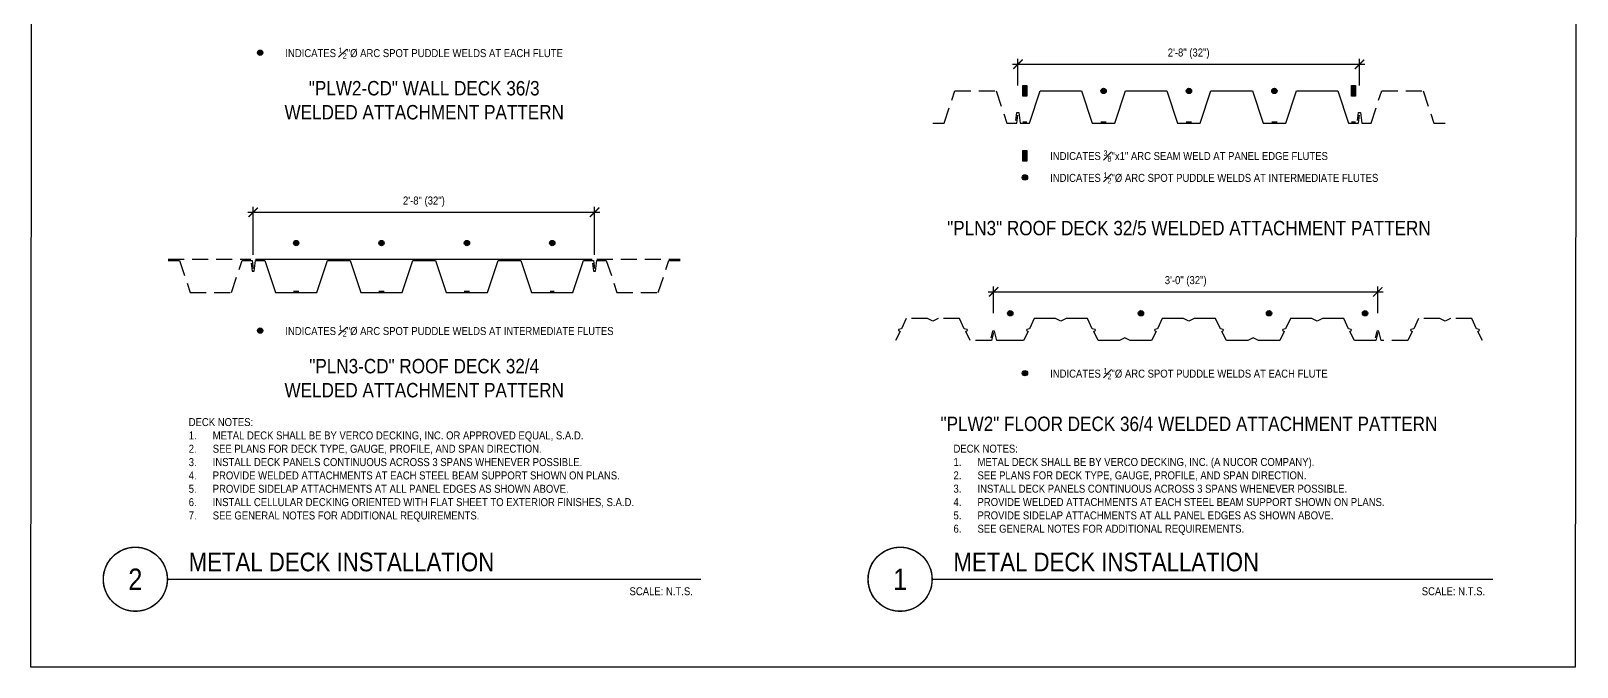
# Model space of a CAD drawing. Header units: inches. Extents: x -16404 to 14624, y -1591 to 16152.
# Drawn here: x -12405.8 to -12260.9, y 8788.5 to 8848.1 of the extents above; entities that cross this region are included whole.
import ezdxf
from ezdxf.enums import TextEntityAlignment as Align

# ---------------------------------------------------------------- set-up
doc = ezdxf.new("R2010")
doc.units = ezdxf.units.IN
doc.header["$LTSCALE"] = 24
doc.header["$MEASUREMENT"] = 0
doc.linetypes.add('HIDDEN4', pattern=[0.09375, 0.0625, -0.03125])
doc.layers.get('0').update_dxf_attribs({"linetype": 'CONTINUOUS'})
doc.layers.get('DefPoints').update_dxf_attribs({"color": 251, "linetype": 'CONTINUOUS'})
doc.layers.add('DESIGNER COMMENTS', color=221, linetype='CONTINUOUS', plot=False)
for name, color, linetype in [('S-ANNO-DIMS', 2, 'CONTINUOUS'), ('S-ANNO-NOTE', 4, 'CONTINUOUS'), ('S-STEEL', 4, 'CONTINUOUS')]:
    doc.layers.add(name, color=color, linetype=linetype)
doc.styles.add('Arial', font='arial.ttf', dxfattribs={"width": 0.85})
doc.dimstyles.new('DIM-8$0', dxfattribs={"dimscale": 8, "dimtxt": 0.09375, "dimasz": 0.109375, "dimexe": 0.0625, "dimexo": 0.0625, "dimgap": 0.0625, "dimtad": 1, "dimdec": 4, "dimzin": 11, "dimdsep": 46, "dimlunit": 4, "dimtxsty": 'Arial', "dimblk1": 'ARCHTICK', "dimblk2": 'ARCHTICK', "dimsah": 1, "dimcen": 0.125, "dimdle": 0.0625, "dimclrd": 256, "dimclre": 256, "dimclrt": 4, "dimadec": 0, "dimazin": 0, "dimtfac": 1, "dimtdec": 4, "dimtmove": 0, "dimatfit": 3, "dimldrblk": 'ARCHTICK', "dimfxl": 1, "dimtolj": 1, "dimtzin": 11, "dimarcsym": 0})

# ---------------------------------------------------------------- blocks, each defined once
blk = doc.blocks.new('*U329')
at = {"const_width": 0.125}
for points in [[(-3, 0, -1), (3, 0, 3.732051)], [(-3, 0, 1), (3, 0, -3.732051)]]:
    blk.add_lwpolyline(points, format="xyb", dxfattribs=at)
blk.add_lwpolyline([(3, 0), (55.57, 0)], dxfattribs=at)
blk.add_circle((0, 0), 3)
at = {"style": 'Arial', "width": 0.85}
for tag, p in [('DWG_TITLE_1', (5, 4.12)), ('DWG_TITLE_2', (5, 1.62))]:
    blk.add_attdef(tag, text='', height=1.75, dxfattribs=at).set_placement(p, align=Align.MIDDLE_LEFT)
blk.add_attdef('#', text='', height=2, dxfattribs=at).set_placement((0, 0), align=Align.MIDDLE_CENTER)
blk.add_attdef('SCALE', text='', height=0.75, dxfattribs=at).set_placement((54.82, -0.75), align=Align.TOP_RIGHT)
blk = doc.blocks.new('_ARCHTICK')
at = {"color": 0, "linetype": 'ByBlock', "const_width": 0.15}
blk.add_lwpolyline([(-0.5, -0.5), (0.5, 0.5)], dxfattribs=at)
blk = doc.blocks.new('*D2848')
at = {"layer": 'DefPoints', "color": 0, "transparency": 16777216}
for p in [(-12281.3, 8845.02), (-12313.3, 8842.52), (-12281.3, 8842.52)]:
    blk.add_point(p, dxfattribs=at)
at = {"layer": 'S-ANNO-DIMS', "lineweight": -2, "transparency": 16777216}
for p, q in [((-12313.8, 8845.02), (-12280.8, 8845.02)), ((-12313.3, 8843.02), (-12313.3, 8845.52)), ((-12281.3, 8843.02), (-12281.3, 8845.52))]:
    blk.add_line(p, q, dxfattribs=at)
at = {"layer": 'S-ANNO-DIMS', "lineweight": -2, "transparency": 16777216, "xscale": 0.875, "yscale": 0.875, "zscale": 0.875, "rotation": 180}
blk.add_blockref('_ARCHTICK', (-12313.3, 8845.02), dxfattribs=at)
at = {"layer": 'S-ANNO-DIMS', "lineweight": -2, "transparency": 16777216, "xscale": 0.875, "yscale": 0.875, "zscale": 0.875}
blk.add_blockref('_ARCHTICK', (-12281.3, 8845.02), dxfattribs=at)
at = {"layer": 'S-ANNO-DIMS', "color": 4, "transparency": 16777216, "insert": (-12297.3, 8846.01), "char_height": 0.75, "attachment_point": 5, "style": 'Arial'}
blk.add_mtext('\\A1;2\'-8" (32")', dxfattribs=at)
blk = doc.blocks.new('*D2849')
at = {"layer": 'DefPoints', "color": 0, "transparency": 16777216}
for p in [(-12279.58, 8823.69), (-12315.58, 8821.19), (-12279.58, 8821.19)]:
    blk.add_point(p, dxfattribs=at)
at = {"layer": 'S-ANNO-DIMS', "lineweight": -2, "transparency": 16777216}
for p, q in [((-12315.58, 8821.69), (-12315.58, 8824.19)), ((-12279.58, 8821.69), (-12279.58, 8824.19)), ((-12316.08, 8823.69), (-12279.08, 8823.69))]:
    blk.add_line(p, q, dxfattribs=at)
at = {"layer": 'S-ANNO-DIMS', "lineweight": -2, "transparency": 16777216, "xscale": 0.875, "yscale": 0.875, "zscale": 0.875, "rotation": 180}
blk.add_blockref('_ARCHTICK', (-12315.58, 8823.69), dxfattribs=at)
at = {"layer": 'S-ANNO-DIMS', "lineweight": -2, "transparency": 16777216, "xscale": 0.875, "yscale": 0.875, "zscale": 0.875}
blk.add_blockref('_ARCHTICK', (-12279.58, 8823.69), dxfattribs=at)
at = {"layer": 'S-ANNO-DIMS', "color": 4, "transparency": 16777216, "insert": (-12297.58, 8824.68), "char_height": 0.75, "attachment_point": 5, "style": 'Arial'}
blk.add_mtext('\\A1;3\'-0" (32")', dxfattribs=at)
blk = doc.blocks.new('*U328')
at = {"const_width": 0.125}
for points in [[(-3, 0, -1), (3, 0, 3.732051)], [(-3, 0, 1), (3, 0, -3.732051)]]:
    blk.add_lwpolyline(points, format="xyb", dxfattribs=at)
blk.add_lwpolyline([(3, 0), (53, 0)], dxfattribs=at)
blk.add_circle((0, 0), 3)
at = {"style": 'Arial', "width": 0.85}
for tag, p in [('DWG_TITLE_1', (5, 4.12)), ('DWG_TITLE_2', (5, 1.62))]:
    blk.add_attdef(tag, text='', height=1.75, dxfattribs=at).set_placement(p, align=Align.MIDDLE_LEFT)
blk.add_attdef('#', text='', height=2, dxfattribs=at).set_placement((0, 0), align=Align.MIDDLE_CENTER)
blk.add_attdef('SCALE', text='', height=0.75, dxfattribs=at).set_placement((52.25, -0.75), align=Align.TOP_RIGHT)
blk = doc.blocks.new('*D2868')
at = {"layer": 'DefPoints', "color": 0, "transparency": 16777216}
for p in [(-12352.97, 8831.15), (-12384.97, 8826.65), (-12352.97, 8826.65)]:
    blk.add_point(p, dxfattribs=at)
at = {"layer": 'S-ANNO-DIMS', "lineweight": -2, "transparency": 16777216}
for p, q in [((-12384.97, 8827.15), (-12384.97, 8831.65)), ((-12352.97, 8827.15), (-12352.97, 8831.65)), ((-12385.47, 8831.15), (-12352.47, 8831.15))]:
    blk.add_line(p, q, dxfattribs=at)
at = {"layer": 'S-ANNO-DIMS', "lineweight": -2, "transparency": 16777216, "xscale": 0.875, "yscale": 0.875, "zscale": 0.875, "rotation": 180}
blk.add_blockref('_ARCHTICK', (-12384.97, 8831.15), dxfattribs=at)
at = {"layer": 'S-ANNO-DIMS', "lineweight": -2, "transparency": 16777216, "xscale": 0.875, "yscale": 0.875, "zscale": 0.875}
blk.add_blockref('_ARCHTICK', (-12352.97, 8831.15), dxfattribs=at)
at = {"layer": 'S-ANNO-DIMS', "color": 4, "transparency": 16777216, "insert": (-12368.97, 8832.14), "char_height": 0.75, "attachment_point": 5, "style": 'Arial'}
blk.add_mtext('\\A1;2\'-8" (32")', dxfattribs=at)

msp = doc.modelspace()

# ---------------------------------------------------------------- hatches: boundary and pattern name
at = {"layer": 'S-STEEL'}
h = msp.add_hatch(color=256, dxfattribs=at)
h.dxf.hatch_style = 1
h.paths.add_polyline_path([(-12384.06568, 8846.10463, 1), (-12384.56568, 8846.10463, 1)])
h = msp.add_hatch(color=256, dxfattribs=at)
h.dxf.hatch_style = 1
h.paths.add_polyline_path([(-12312.8333, 8842.0159), (-12312.4583, 8842.0159), (-12312.4583, 8843.0159), (-12312.8333, 8843.0159)])
h = msp.add_hatch(color=256, dxfattribs=at)
h.dxf.hatch_style = 1
h.paths.add_polyline_path([(-12282.05205, 8842.0159), (-12281.67705, 8842.0159), (-12281.67705, 8843.0159), (-12282.05205, 8843.0159)])
h = msp.add_hatch(color=256, dxfattribs=at)
h.dxf.hatch_style = 1
h.paths.add_polyline_path([(-12305.0208, 8842.5159, 1), (-12305.5208, 8842.5159, 1)])
h = msp.add_hatch(color=256, dxfattribs=at)
h.dxf.hatch_style = 1
h.paths.add_polyline_path([(-12297.0208, 8842.5159, 1), (-12297.5208, 8842.5159, 1)])
h = msp.add_hatch(color=256, dxfattribs=at)
h.dxf.hatch_style = 1
h.paths.add_polyline_path([(-12289.0208, 8842.5159, 1), (-12289.5208, 8842.5159, 1)])
h = msp.add_hatch(color=256, dxfattribs=at)
h.dxf.hatch_style = 1
h.paths.add_polyline_path([(-12312.8333, 8835.94678), (-12312.4583, 8835.94678), (-12312.4583, 8836.94678), (-12312.8333, 8836.94678)])
h = msp.add_hatch(color=256, dxfattribs=at)
h.dxf.hatch_style = 1
h.paths.add_polyline_path([(-12312.3958, 8834.41521, 1), (-12312.8958, 8834.41521, 1)])
h = msp.add_hatch(color=256, dxfattribs=at)
h.dxf.hatch_style = 1
h.paths.add_polyline_path([(-12380.69068, 8828.2714, 1), (-12381.19068, 8828.2714, 1)])
h = msp.add_hatch(color=256, dxfattribs=at)
h.dxf.hatch_style = 1
h.paths.add_polyline_path([(-12372.69068, 8828.2714, 1), (-12373.19068, 8828.2714, 1)])
h = msp.add_hatch(color=256, dxfattribs=at)
h.dxf.hatch_style = 1
h.paths.add_polyline_path([(-12364.69068, 8828.2714, 1), (-12365.19068, 8828.2714, 1)])
h = msp.add_hatch(color=256, dxfattribs=at)
h.dxf.hatch_style = 1
h.paths.add_polyline_path([(-12356.69068, 8828.2714, 1), (-12357.19068, 8828.2714, 1)])
h = msp.add_hatch(color=256, dxfattribs=at)
h.dxf.hatch_style = 1
h.paths.add_polyline_path([(-12313.7708, 8821.68981, 1), (-12314.2708, 8821.68981, 1)])
h = msp.add_hatch(color=256, dxfattribs=at)
h.dxf.hatch_style = 1
h.paths.add_polyline_path([(-12301.5208, 8821.68981, 1), (-12302.0208, 8821.68981, 1)])
h = msp.add_hatch(color=256, dxfattribs=at)
h.dxf.hatch_style = 1
h.paths.add_polyline_path([(-12289.5208, 8821.68981, 1), (-12290.0208, 8821.68981, 1)])
h = msp.add_hatch(color=256, dxfattribs=at)
h.dxf.hatch_style = 1
h.paths.add_polyline_path([(-12280.5208, 8821.68981, 1), (-12281.0208, 8821.68981, 1)])
h = msp.add_hatch(color=256, dxfattribs=at)
h.dxf.hatch_style = 1
h.paths.add_polyline_path([(-12384.06568, 8820.06204, 1), (-12384.56568, 8820.06204, 1)])
h = msp.add_hatch(color=256, dxfattribs=at)
h.dxf.hatch_style = 1
h.paths.add_polyline_path([(-12312.3958, 8816.07242, 1), (-12312.8958, 8816.07242, 1)])

# ---------------------------------------------------------------- linework, layer by layer
at = {"layer": 'DESIGNER COMMENTS'}
msp.add_lwpolyline([(-12405.63133, 8949.64646), (-12260.90175, 8949.64646), (-12261.06734, 8788.5371), (-12405.79692, 8788.5371)], close=True, dxfattribs=at)
at = {"layer": 'S-STEEL', "color": 6}
for p, q in [((-12312.8333, 8839.6409), (-12312.4583, 8839.6409)), ((-12305.5208, 8839.6409), (-12305.0208, 8839.6409)), ((-12297.5208, 8839.6409), (-12297.0208, 8839.6409)), ((-12289.5208, 8839.6409), (-12289.0208, 8839.6409)), ((-12282.05205, 8839.6409), (-12281.67705, 8839.6409)), ((-12381.19068, 8823.77037), (-12380.69068, 8823.77037)), ((-12373.19068, 8823.77037), (-12372.69068, 8823.77037)), ((-12365.19068, 8823.77037), (-12364.69068, 8823.77037)), ((-12357.12818, 8823.77037), (-12356.75318, 8823.77037))]:
    msp.add_line(p, q, dxfattribs=at)
at = {"layer": 'S-STEEL'}
for points in [[(-12312.8333, 8843.0159), (-12312.4583, 8843.0159), (-12312.4583, 8842.0159), (-12312.8333, 8842.0159)], [(-12282.05205, 8843.0159), (-12281.67705, 8843.0159), (-12281.67705, 8842.0159), (-12282.05205, 8842.0159)], [(-12312.8333, 8836.94678), (-12312.4583, 8836.94678), (-12312.4583, 8835.94678), (-12312.8333, 8835.94678)]]:
    msp.add_lwpolyline(points, close=True, dxfattribs=at)
at = {"layer": 'S-STEEL', "color": 2, "linetype": 'HIDDEN4'}
for points in [[(-12321.2708, 8839.5159), (-12320.2083, 8839.5159), (-12319.2083, 8842.5159), (-12315.3333, 8842.5159), (-12314.3333, 8839.5159), (-12313.3958, 8839.5159), (-12313.30205, 8840.2659)], [(-12281.48955, 8839.7659), (-12281.3958, 8840.5159), (-12281.2083, 8840.5159), (-12281.0833, 8839.5159), (-12280.2083, 8839.5159), (-12279.2083, 8842.5159), (-12275.3333, 8842.5159), (-12274.3333, 8839.5159), (-12273.2708, 8839.5159)], [(-12392.94068, 8826.74537), (-12385.19068, 8826.74537)], [(-12392.94068, 8826.64537), (-12391.87818, 8826.64537), (-12390.87818, 8823.64537), (-12387.00318, 8823.64537), (-12386.00318, 8826.64537), (-12385.06568, 8826.64537), (-12384.97193, 8825.89537)], [(-12353.15943, 8826.39537), (-12353.06568, 8825.64537), (-12352.87818, 8825.64537), (-12352.75318, 8826.64537), (-12351.87818, 8826.64537), (-12350.87818, 8823.64537), (-12347.00318, 8823.64537), (-12346.00318, 8826.64537), (-12344.94068, 8826.64537)], [(-12352.75318, 8826.74537), (-12344.94068, 8826.74537)], [(-12315.5833, 8819.87731), (-12315.7708, 8819.12731), (-12317.7708, 8819.12731), (-12318.18984, 8819.96539), (-12318.03268, 8820.09828), (-12318.06171, 8820.15634), (-12318.33004, 8820.24578), (-12318.7708, 8821.18981), (-12320.7708, 8821.18981), (-12321.2708, 8820.93981), (-12321.7708, 8821.18981), (-12323.7708, 8821.18981), (-12324.21157, 8820.24578), (-12324.47989, 8820.15634), (-12324.50893, 8820.09828), (-12324.35176, 8819.96539), (-12324.7708, 8819.12731)], [(-12269.7708, 8819.12731), (-12270.18984, 8819.96539), (-12270.03268, 8820.09828), (-12270.06171, 8820.15634), (-12270.33004, 8820.24578), (-12270.7708, 8821.18981), (-12272.7708, 8821.18981), (-12273.2708, 8820.93981), (-12273.7708, 8821.18981), (-12275.7708, 8821.18981), (-12276.21157, 8820.24578), (-12276.47989, 8820.15634), (-12276.50893, 8820.09828), (-12276.35176, 8819.96539), (-12276.7708, 8819.12731), (-12279.2708, 8819.12731), (-12279.48955, 8820.00231), (-12279.67705, 8820.00231), (-12279.8333, 8819.37731)]]:
    msp.add_lwpolyline(points, dxfattribs=at)
at = {"layer": 'S-STEEL', "color": 5}
for points in [[(-12313.48955, 8839.7659), (-12313.3958, 8840.5159), (-12313.2083, 8840.5159), (-12313.0833, 8839.5159), (-12312.2083, 8839.5159), (-12311.2083, 8842.5159), (-12307.3333, 8842.5159), (-12306.3333, 8839.5159), (-12304.2083, 8839.5159), (-12303.2083, 8842.5159), (-12299.3333, 8842.5159), (-12298.3333, 8839.5159), (-12296.2083, 8839.5159), (-12295.2083, 8842.5159), (-12291.3333, 8842.5159), (-12290.3333, 8839.5159), (-12288.2083, 8839.5159), (-12287.2083, 8842.5159), (-12283.3333, 8842.5159), (-12282.3333, 8839.5159), (-12281.3958, 8839.5159), (-12281.30205, 8840.2659)], [(-12385.15943, 8826.39537), (-12385.06568, 8825.64537), (-12384.87818, 8825.64537), (-12384.75318, 8826.64537), (-12383.87818, 8826.64537), (-12382.87818, 8823.64537), (-12379.00318, 8823.64537), (-12378.00318, 8826.64537), (-12375.87818, 8826.64537), (-12374.87818, 8823.64537), (-12371.00318, 8823.64537), (-12370.00318, 8826.64537), (-12367.87818, 8826.64537), (-12366.87818, 8823.64537), (-12363.00318, 8823.64537), (-12362.00318, 8826.64537), (-12359.87818, 8826.64537), (-12358.87818, 8823.64537), (-12355.00318, 8823.64537), (-12354.00318, 8826.64537), (-12353.06568, 8826.64537), (-12352.97193, 8825.89537)], [(-12279.5833, 8819.87731), (-12279.7708, 8819.12731), (-12281.7708, 8819.12731), (-12282.18984, 8819.96539), (-12282.03268, 8820.09828), (-12282.06171, 8820.15634), (-12282.33004, 8820.24578), (-12282.7708, 8821.18981), (-12284.7708, 8821.18981), (-12285.2708, 8820.93981), (-12285.7708, 8821.18981), (-12287.7708, 8821.18981), (-12288.21157, 8820.24578), (-12288.47989, 8820.15634), (-12288.50893, 8820.09828), (-12288.35176, 8819.96539), (-12288.7708, 8819.12731), (-12290.7708, 8819.12731), (-12291.2708, 8819.37731), (-12291.7708, 8819.12731), (-12293.7708, 8819.12731), (-12294.18984, 8819.96539), (-12294.03268, 8820.09828), (-12294.06171, 8820.15634), (-12294.33004, 8820.24578), (-12294.7708, 8821.18981), (-12296.7708, 8821.18981), (-12297.2708, 8820.93981), (-12297.7708, 8821.18981), (-12299.7708, 8821.18981), (-12300.21157, 8820.24578), (-12300.47989, 8820.15634), (-12300.50893, 8820.09828), (-12300.35176, 8819.96539), (-12300.7708, 8819.12731), (-12302.7708, 8819.12731), (-12303.2708, 8819.37731), (-12303.7708, 8819.12731), (-12305.7708, 8819.12731), (-12306.18984, 8819.96539), (-12306.03268, 8820.09828), (-12306.06171, 8820.15634), (-12306.33004, 8820.24578), (-12306.7708, 8821.18981), (-12308.7708, 8821.18981), (-12309.2708, 8820.93981), (-12309.7708, 8821.18981), (-12311.7708, 8821.18981), (-12312.21157, 8820.24578), (-12312.47989, 8820.15634), (-12312.50893, 8820.09828), (-12312.35176, 8819.96539), (-12312.7708, 8819.12731), (-12315.2708, 8819.12731), (-12315.48955, 8820.00231), (-12315.67705, 8820.00231), (-12315.8333, 8819.37731)]]:
    msp.add_lwpolyline(points, dxfattribs=at)
at = {"layer": 'S-STEEL', "color": 3}
msp.add_lwpolyline([(-12384.75318, 8826.74537), (-12353.19068, 8826.74537)], dxfattribs=at)
at = {"layer": 'S-STEEL'}
for centre in [(-12384.31568, 8846.10463), (-12305.2708, 8842.5159), (-12297.2708, 8842.5159), (-12289.2708, 8842.5159), (-12312.6458, 8834.41521), (-12380.94068, 8828.2714), (-12372.94068, 8828.2714), (-12364.94068, 8828.2714), (-12356.94068, 8828.2714), (-12314.0208, 8821.68981), (-12301.7708, 8821.68981), (-12289.7708, 8821.68981), (-12280.7708, 8821.68981), (-12384.31568, 8820.06204), (-12312.6458, 8816.07242)]:
    msp.add_circle(centre, 0.25, dxfattribs=at)

# ---------------------------------------------------------------- block references
at = {"layer": 'S-ANNO-NOTE'}
for name, p, values in [('*U328', (-12396.01038, 8796.76584), {'#': '2', 'DWG_TITLE_2': 'METAL DECK INSTALLATION', 'SCALE': 'SCALE: N.T.S.'}), ('*U329', (-12324.3405, 8796.76584), {'#': '1', 'DWG_TITLE_2': 'METAL DECK INSTALLATION', 'SCALE': 'SCALE: N.T.S.'})]:
    msp.add_blockref(name, p, dxfattribs=at).add_auto_attribs(values)

# ---------------------------------------------------------------- texts
at = {"layer": 'S-ANNO-NOTE', "char_height": 0.75, "attachment_point": 1, "style": 'Arial'}
for s, insert, width in [('\\A1;INDICATES {\\H0.7x;\\S1#2;\\H1.42857x;"%%C ARC SPOT PUDDLE WELDS AT EACH FLUTE}', (-12381.95608, 8846.5906), 33.2561991), ('\\A1;INDICATES {\\H0.7x;\\S3#8;}"x1" ARC SEAM WELD AT PANEL EDGE FLUTES', (-12310.28621, 8836.94698), 31.0345374), ('\\A1;INDICATES {\\H0.7x;\\S1#2;\\H1.42857x;"%%C ARC SPOT PUDDLE WELDS AT INTERMEDIATE FLUTES}', (-12310.28621, 8834.90118), 33.2561991), ('\\A1;INDICATES {\\H0.7x;\\S1#2;\\H1.42857x;"%%C ARC SPOT PUDDLE WELDS AT INTERMEDIATE FLUTES}', (-12381.95608, 8820.548), 33.2561991), ('\\A1;INDICATES {\\H0.7x;\\S1#2;\\H1.42857x;"%%C ARC SPOT PUDDLE WELDS AT EACH FLUTE}', (-12310.28621, 8816.55839), 33.2561991), ('DECK NOTES:\\P\\pi-2.25,l2.25,t2.25;1.^IMETAL DECK SHALL BE BY VERCO DECKING, INC. OR APPROVED EQUAL, S.A.D.\\P2.^ISEE PLANS FOR DECK TYPE, GAUGE, PROFILE, AND SPAN DIRECTION.\\P3.^IINSTALL DECK PANELS CONTINUOUS ACROSS 3 SPANS WHENEVER POSSIBLE.\\P4.^IPROVIDE WELDED ATTACHMENTS AT EACH STEEL BEAM SUPPORT SHOWN ON PLANS.\\P5.^IPROVIDE SIDELAP ATTACHMENTS AT ALL PANEL EDGES AS SHOWN ABOVE.\\P6.^IINSTALL CELLULAR DECKING ORIENTED WITH FLAT SHEET TO EXTERIOR FINISHES, S.A.D.\\P7.^ISEE GENERAL NOTES FOR ADDITIONAL REQUIREMENTS.', (-12391.01038, 8811.8698), 45.9596262), ('DECK NOTES:\\P\\pi-2.25,l2.25,t2.25;1.^IMETAL DECK SHALL BE BY VERCO DECKING, INC. (A NUCOR COMPANY).\\P2.^ISEE PLANS FOR DECK TYPE, GAUGE, PROFILE, AND SPAN DIRECTION.\\P3.^IINSTALL DECK PANELS CONTINUOUS ACROSS 3 SPANS WHENEVER POSSIBLE.\\P4.^IPROVIDE WELDED ATTACHMENTS AT EACH STEEL BEAM SUPPORT SHOWN ON PLANS.\\P5.^IPROVIDE SIDELAP ATTACHMENTS AT ALL PANEL EDGES AS SHOWN ABOVE.\\P6.^ISEE GENERAL NOTES FOR ADDITIONAL REQUIREMENTS.', (-12319.3405, 8809.37778), 45.9596262)]:
    msp.add_mtext(s, dxfattribs=dict(at, insert=insert, width=width))
at = {"layer": 'S-ANNO-NOTE', "color": 6, "char_height": 1.35, "attachment_point": 8, "style": 'Arial'}
for s, insert, width in [('\\A1;"PLW2-CD" WALL DECK 36/3\\PWELDED ATTACHMENT PATTERN', (-12368.94068, 8839.83274), 56.4181749), ('\\A1;"PLN3" ROOF DECK 32/5 WELDED ATTACHMENT PATTERN', (-12297.2708, 8828.97781), 52.9860035), ('\\A1;"PLN3-CD" ROOF DECK 32/4 \\PWELDED ATTACHMENT PATTERN', (-12368.94068, 8813.79014), 55.0767968), ('\\A1;"PLW2" FLOOR DECK 36/4 WELDED ATTACHMENT PATTERN', (-12297.2708, 8810.63502), 52.9860035)]:
    msp.add_mtext(s, dxfattribs=dict(at, insert=insert, width=width))

# ---------------------------------------------------------------- dimensions: what is measured, and where the dimension line sits
at = {"layer": 'S-ANNO-DIMS'}
for base, p1, p2, picture, middle in [((-12281.30205, 8845.01918), (-12313.30205, 8842.5159), (-12281.30205, 8842.5159), '*D2848', (-12297.30205, 8846.01082)), ((-12352.97193, 8831.14865), (-12384.97193, 8826.64537), (-12352.97193, 8826.64537), '*D2868', (-12368.97193, 8832.1403)), ((-12279.5833, 8823.69309), (-12315.5833, 8821.18981), (-12279.5833, 8821.18981), '*D2849', (-12297.5833, 8824.68473))]:
    dim = msp.add_linear_dim(base=base, p1=p1, p2=p2, text='<> (32")', dimstyle='DIM-8$0', dxfattribs=at)
    dim.commit()
    dim.dimension.update_dxf_attribs({"geometry": picture, "text_midpoint": middle})

doc.saveas('drawing.dxf')
